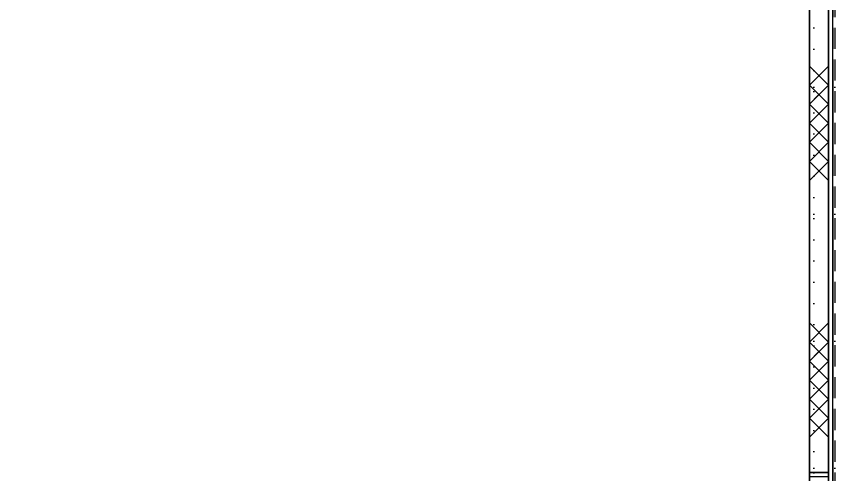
# Model space of a CAD drawing. Extents: x -68523 to 336700, y -113452 to 119396.
# Drawn here: x 208848 to 218601, y -30825 to -25418 of the extents above; entities that cross this region are included whole.
import ezdxf

# ---------------------------------------------------------------- set-up
doc = ezdxf.new("R2010")
doc.units = 0
doc.header["$LTSCALE"] = 1000
doc.header["$MEASUREMENT"] = 0
for name, pattern in [('EC-5thFloor-s6144$0$CENTER', [2, 1.25, -0.25, 0.25, -0.25]), ('EC-5thFloor-s6144$0$DOT', [0.25, 0, -0.25]), ('EC-5thFloor-s6144$0$HIDDEN', [0.375, 0.25, -0.125]), ('s5144a$0$CENTER', [2, 1.25, -0.25, 0.25, -0.25]), ('s5144a$0$HIDDEN', [0.375, 0.25, -0.125])]:
    doc.linetypes.add(name, pattern=pattern)
doc.layers.get('0').update_dxf_attribs({"linetype": 'CONTINUOUS'})
for name, color, linetype in [('EC-5thFloor-s6144$0$4', 9, 'EC-5thFloor-s6144$0$DOT'), ('EC-5thFloor-s6144$0$E-EJ', 9, 'EC-5thFloor-s6144$0$HIDDEN'), ('EC-5thFloor-s6144$0$RC', 7, 'CONTINUOUS'), ('s5144a$0$area-cfa', 40, 'CONTINUOUS'), ('s5144a$0$E-EJ', 7, 's5144a$0$HIDDEN'), ('s5144a$0$INNER', 4, 'CONTINUOUS'), ('s5144a$0$ld11-hatch', 2, 'CONTINUOUS'), ('s5144a$0$RC', 2, 'CONTINUOUS'), ('s5144a$0$STEP', 11, 'CONTINUOUS'), ('s5144a$0$WALL', 1, 'CONTINUOUS'), ('s5144a$0$WIN', 4, 'CONTINUOUS')]:
    doc.layers.add(name, color=color, linetype=linetype)
doc.layers.add('EC-5thFloor-s6144$0$existing-phase', color=13, linetype='CONTINUOUS', lineweight=13)
doc.layers.add('s5144a$0$existing-phase', color=13, linetype='CONTINUOUS', lineweight=13)
doc.layers.add('EC-5thFloor-s6144$0$HATCH-LINE', color=13, linetype='CONTINUOUS', plot=False)

# ---------------------------------------------------------------- blocks, each defined once
blk = doc.blocks.new('s5144a')
at = {"layer": 's5144a$0$area-cfa', "color": 40, "linetype": 's5144a$0$CENTER'}
blk.add_lwpolyline([(198775, -18050.00041), (218475, -18050.00041), (218475, -38550.00041), (217000, -38550.00041), (217000, -39600.00041), (198775, -39600.00041)], close=True, dxfattribs=at)
at = {"layer": 's5144a$0$E-EJ'}
for points in [[(218475, -18049.8), (218475, -38549.9), (217000.1, -38550), (217000.1, -49549.9)], [(218500, -18049.8), (218500, -38574.9), (217026.81295, -38574.9), (217026.81295, -49549.99881)]]:
    blk.add_lwpolyline(points, dxfattribs=at)
at = {"layer": 's5144a$0$existing-phase', "linetype": 's5144a$0$CENTER'}
blk.add_lwpolyline([(198775, -18050.00041), (218475, -18050.00041), (218475, -38550.00041), (217000, -38550.00041), (217000, -39600.00041), (198775, -39600.00041)], close=True, dxfattribs=at)
at = {"layer": 's5144a$0$INNER'}
for p, q in [((218199.9, -26002.68116), (218424.9, -26227.68116)), ((218424.9, -26002.68116), (218199.9, -26227.68116)), ((218424.9, -26227.68116), (218199.90045, -26452.68071)), ((218199.90045, -26227.68116), (218424.9, -26452.68071)), ((218312.40022, -26340.18093), (218199.90022, -26452.68093)), ((218312.40022, -26340.18093), (218424.90022, -26452.68093)), ((218424.90022, -26452.68093), (218199.90022, -26677.68093)), ((218199.90022, -26452.68093), (218424.90022, -26677.68093)), ((218199.90067, -26677.68093), (218424.90022, -26902.68048)), ((218424.90022, -26677.68093), (218199.90067, -26902.68048)), ((218424.90022, -26902.68048), (218199.90067, -27127.68003)), ((218199.90067, -26902.68048), (218424.90022, -27127.68003)), ((218199.90067, -27127.68003), (218424.90022, -27352.67958)), ((218424.90022, -27127.68003), (218199.90067, -27352.67958)), ((218199.9, -29035.90225), (218424.9, -29260.90225)), ((218424.9, -29035.90225), (218199.9, -29260.90225)), ((218424.9, -29260.90225), (218199.90045, -29485.9018)), ((218199.90045, -29260.90225), (218424.9, -29485.9018)), ((218312.40022, -29373.40203), (218199.90022, -29485.90203)), ((218312.40022, -29373.40203), (218424.90022, -29485.90203)), ((218424.90022, -29485.90203), (218199.90022, -29710.90203)), ((218199.90022, -29485.90203), (218424.90022, -29710.90203)), ((218199.90067, -29710.90203), (218424.90022, -29935.90158)), ((218424.90022, -29710.90203), (218199.90067, -29935.90158)), ((218424.90022, -29935.90158), (218199.90067, -30160.90113)), ((218199.90067, -29935.90158), (218424.90022, -30160.90113)), ((218199.90067, -30160.90113), (218424.90022, -30385.90068)), ((218424.90022, -30160.90113), (218199.90067, -30385.90068))]:
    blk.add_line(p, q, dxfattribs=at)
at = {"layer": 's5144a$0$ld11-hatch'}
blk.add_lwpolyline([(198075, -17744.9, -0.0020680743), (197922.9868, -17744.58146), (197925, -18199.9), (210299.9, -18199.9), (210299.9, -18274.9), (215550.00001, -18275.00041), (215549.9, -20550), (215775.00001, -20549.89762), (215775.00001, -18275.00041), (218200, -18275.00041), (218199.91578, -38549.9158), (218424.9, -38549.90001), (218425, -18050.00041), (198075, -18049.8)], format="xyb", close=True, dxfattribs=at)
at = {"layer": 's5144a$0$RC'}
for p, q in [((218199.9, -30800), (218199.9, -23200)), ((218200, -23200), (218200, -30658)), ((218424.9, -30800), (218424.9, -23200))]:
    blk.add_line(p, q, dxfattribs=at)
at = {"layer": 's5144a$0$STEP'}
blk.add_line((218474.9, -38550), (218474.9, -18049.9), dxfattribs=at)
at = {"layer": 's5144a$0$WALL'}
blk.add_line((218199.9, -30800), (218424.9, -30800), dxfattribs=at)
at = {"layer": 's5144a$0$WIN', "linetype": 'Continuous'}
blk.add_lwpolyline([(218199.9, -30800), (218199.9, -30850), (218424.9, -30850), (218424.9, -30800)], close=True, dxfattribs=at)
blk = doc.blocks.new('EC-5thFloor-s6144$0$grid-base')
for p, q in [((-39750, -48849.9), (-39750, -80350)), ((-39750, -57050), (850, -57050)), ((-39750, -58550), (850, -58550)), ((-39750, -60050), (850, -60050)), ((-39750, -61550), (850, -61550))]:
    blk.add_line(p, q)

msp = doc.modelspace()

# ---------------------------------------------------------------- linework, layer by layer
at = {"layer": 'EC-5thFloor-s6144$0$E-EJ'}
for points in [[(218475, -18049.8), (218475, -38549.9), (217000.1, -38550), (217000.1, -49549.9)], [(218500, -18049.8), (218500, -38574.9), (217026.8, -38574.9), (217026.8, -49550)]]:
    msp.add_lwpolyline(points, dxfattribs=at)
at = {"layer": 'EC-5thFloor-s6144$0$existing-phase', "linetype": 'EC-5thFloor-s6144$0$CENTER'}
msp.add_lwpolyline([(198775, -18050), (218475, -18050), (218475, -38550), (217000, -38550), (217000, -39600), (198775, -39600)], close=True, dxfattribs=at)
at = {"layer": 'EC-5thFloor-s6144$0$HATCH-LINE'}
msp.add_lwpolyline([(258950, 6100), (258950, 13500), (259550, 13500), (259550, 24100), (258950, 24100), (258950, 31750), (258950, 31750), (258950, 31750), (233362, 31750), (233362, 17850), (233050, 17850), (233050, 17850), (233050, 17850), (233050, 17850), (233050, 17850), (233050, -18050), (233050, -18050), (218424.9, -18049.9), (218424.9, -18049.9), (218424.9, -38550), (217000, -38550), (217000, -49550)], dxfattribs=at)
at = {"layer": 'EC-5thFloor-s6144$0$RC'}
for p, q in [((218200, -21450), (218200, -30658)), ((218200, -21450), (218200, -30658)), ((218424.9, -32200), (218424.9, -21800)), ((218200, -32200), (218199.9, -23200)), ((218200, -32200), (218199.9, -23200)), ((218424.9, -30800), (218424.9, -23200))]:
    msp.add_line(p, q, dxfattribs=at)

# ---------------------------------------------------------------- block references
msp.add_blockref('s5144a', (0, 0))
at = {"layer": 'EC-5thFloor-s6144$0$4'}
msp.add_blockref('EC-5thFloor-s6144$0$grid-base', (258000, 30800), dxfattribs=at)

doc.saveas('drawing.dxf')
